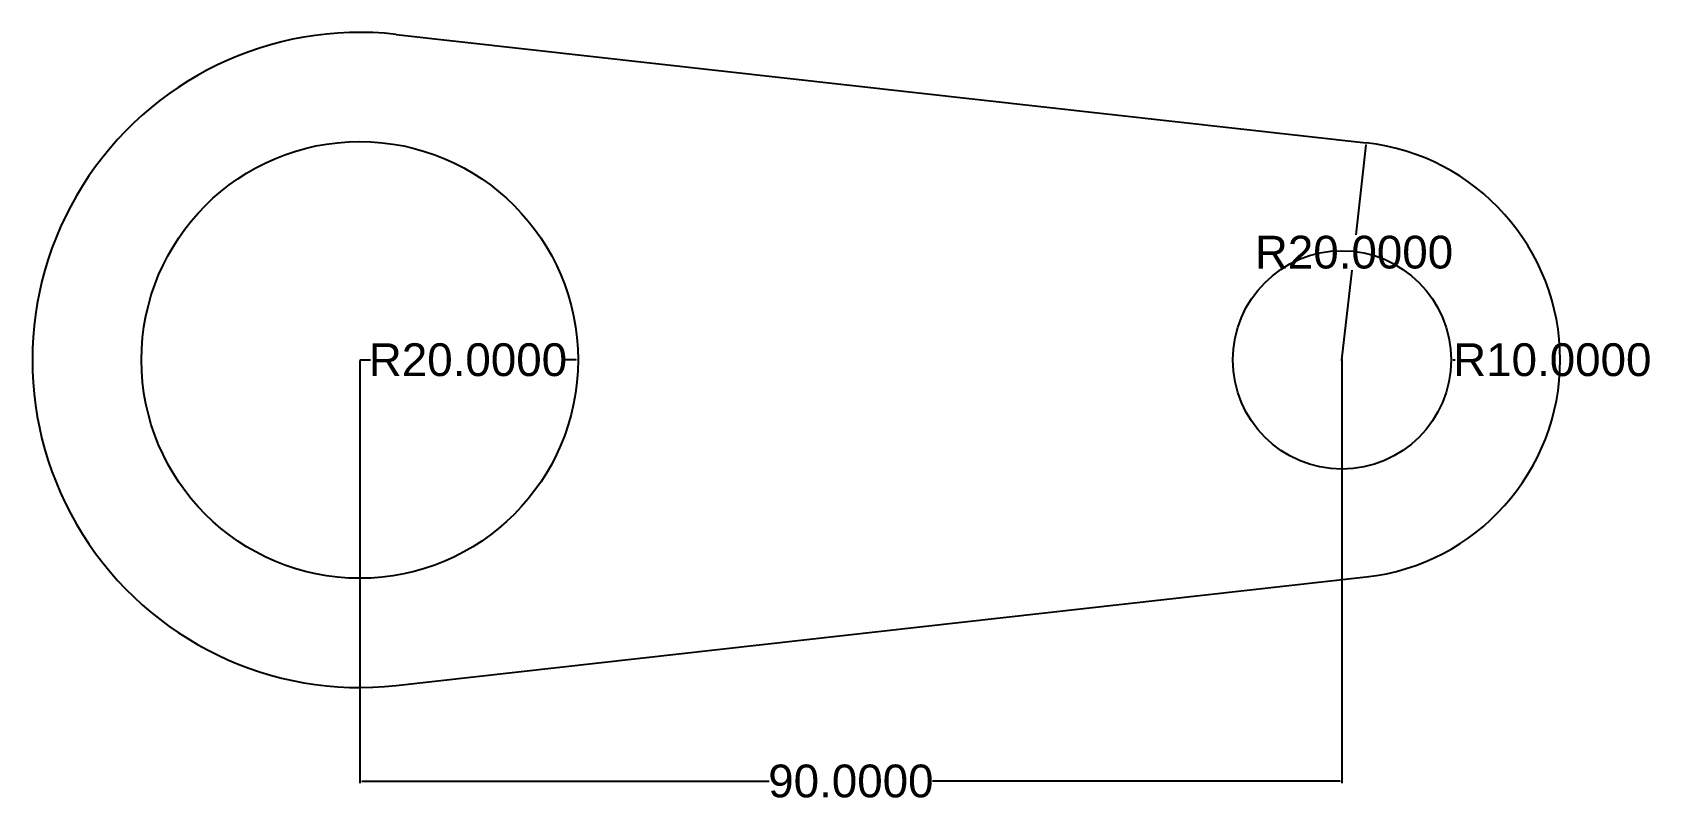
# Model space of a CAD drawing. Header units: inches. Extents: x 7 to 155, y 9 to 80.
import ezdxf

# ---------------------------------------------------------------- set-up
doc = ezdxf.new("R2010")
doc.units = ezdxf.units.IN
doc.header["$MEASUREMENT"] = 0
doc.styles.get("Standard").update_dxf_attribs({"font": 'arial.ttf'})
doc.dimstyles.get("Standard").update_dxf_attribs({"dimtxt": 3, "dimasz": 0.18, "dimexe": 0.18, "dimexo": 0.0625, "dimgap": 0.09, "dimtad": 0, "dimtih": 1, "dimtoh": 1, "dimdec": 4, "dimzin": 0, "dimdsep": 46, "dimtxsty": 'Standard', "dimcen": 0.09, "dimclrt": 1, "dimadec": 0, "dimazin": 0, "dimtfac": 1, "dimtdec": 4, "dimtofl": 0, "dimtmove": 0, "dimatfit": 1, "dimfxl": 1, "dimtolj": 1, "dimtzin": 0, "dimarcsym": 0})

# ---------------------------------------------------------------- blocks, each defined once
blk = doc.blocks.new('*D2')
at = {"color": 0, "lineweight": -2, "transparency": 16777216}
for p, q in [((37.12, 49.61), (37.12, 10.91)), ((127.12, 49.61), (127.12, 10.91)), ((37.3, 11.09), (74.64, 11.09)), ((126.94, 11.09), (89.59, 11.09))]:
    blk.add_line(p, q, dxfattribs=at)
at = {"color": 0, "transparency": 16777216}
for points in [[(37.3, 11.12), (37.3, 11.06), (37.12, 11.09)], [(126.94, 11.12), (126.94, 11.06), (127.12, 11.09)]]:
    blk.add_solid(points, dxfattribs=at)
at = {"layer": 'Defpoints', "color": 0, "transparency": 16777216}
for p in [(37.12, 49.67), (127.12, 49.67), (127.12, 11.09)]:
    blk.add_point(p, dxfattribs=at)
at = {"color": 1, "transparency": 16777216, "insert": (82.12, 11.09), "char_height": 3, "attachment_point": 5}
blk.add_mtext('\\A1;90.0000', dxfattribs=at)
blk = doc.blocks.new('*D4')
at = {"color": 0, "lineweight": -2, "transparency": 16777216}
for p, q in [((127.03, 49.67), (127.21, 49.67)), ((127.12, 49.58), (127.12, 49.76)), ((137.3, 49.67), (137.48, 49.67))]:
    blk.add_line(p, q, dxfattribs=at)
at = {"color": 0, "transparency": 16777216}
blk.add_solid([(137.3, 49.7), (137.3, 49.64), (137.12, 49.67)], dxfattribs=at)
at = {"layer": 'Defpoints', "color": 0, "transparency": 16777216}
for p in [(127.12, 49.67), (137.12, 49.67)]:
    blk.add_point(p, dxfattribs=at)
at = {"color": 1, "transparency": 16777216, "insert": (146.39, 49.67), "char_height": 3, "attachment_point": 5}
blk.add_mtext('\\A1;R10.0000', dxfattribs=at)
blk = doc.blocks.new('*D5')
at = {"color": 0, "lineweight": -2, "transparency": 16777216}
for p, q in [((129.32, 69.36), (128.4, 61.14)), ((127.12, 49.67), (128.04, 57.89))]:
    blk.add_line(p, q, dxfattribs=at)
at = {"color": 0, "transparency": 16777216}
blk.add_solid([(129.29, 69.37), (129.35, 69.36), (129.34, 69.54)], dxfattribs=at)
at = {"layer": 'Defpoints', "color": 0, "transparency": 16777216}
for p in [(129.34, 69.54), (127.12, 49.67)]:
    blk.add_point(p, dxfattribs=at)
at = {"color": 1, "transparency": 16777216, "insert": (128.22, 59.52), "char_height": 3, "attachment_point": 5}
blk.add_mtext('\\A1;R20.0000', dxfattribs=at)
blk = doc.blocks.new('*D7')
at = {"color": 0, "lineweight": -2, "transparency": 16777216}
for p, q in [((37.12, 49.67), (38.11, 49.67)), ((56.94, 49.67), (55.94, 49.67))]:
    blk.add_line(p, q, dxfattribs=at)
at = {"color": 0, "transparency": 16777216}
blk.add_solid([(56.94, 49.7), (56.94, 49.64), (57.12, 49.67)], dxfattribs=at)
at = {"layer": 'Defpoints', "color": 0, "transparency": 16777216}
for p in [(37.12, 49.67), (57.12, 49.67)]:
    blk.add_point(p, dxfattribs=at)
at = {"color": 1, "transparency": 16777216, "insert": (47.03, 49.67), "char_height": 3, "attachment_point": 5}
blk.add_mtext('\\A1;R20.0000', dxfattribs=at)

msp = doc.modelspace()

# ---------------------------------------------------------------- linework, layer by layer
for p, q in [((40.44907, 79.48191), (129.33796, 69.54383)), ((40.44907, 19.85343), (129.33796, 29.79151))]:
    msp.add_line(p, q)
for centre, radius in [((37.11574, 49.66767), 20), ((127.11574, 49.66767), 10)]:
    msp.add_circle(centre, radius)
for centre, radius, start, end in [((37.11574, 49.66767), 30, 83.6206298, 276.3793702), ((127.11574, 49.66767), 20, 276.3793702, 83.6206298)]:
    msp.add_arc(centre, radius, start, end)

# ---------------------------------------------------------------- dimensions: what is measured, and where the dimension line sits
for center, mpoint, picture, middle in [((127.11574, 49.66767), (129.33796, 69.54383), '*D5', (128.21685, 59.51631)), ((37.11574, 49.66767), (57.11574, 49.66767), '*D7', (47.02574, 49.66767)), ((127.11574, 49.66767), (137.11574, 49.66767), '*D4', (146.38872, 49.66767))]:
    dim = msp.add_radius_dim(center=center, mpoint=mpoint, dimstyle='Standard')
    dim.commit()
    dim.dimension.update_dxf_attribs({"geometry": picture, "text_midpoint": middle})
dim = msp.add_linear_dim(base=(127.11574, 11.09339), p1=(37.11574, 49.66767), p2=(127.11574, 49.66767), dimstyle='Standard')
dim.commit()
dim.dimension.update_dxf_attribs({"geometry": '*D2', "text_midpoint": (82.11574, 11.09339)})

doc.saveas('drawing.dxf')
